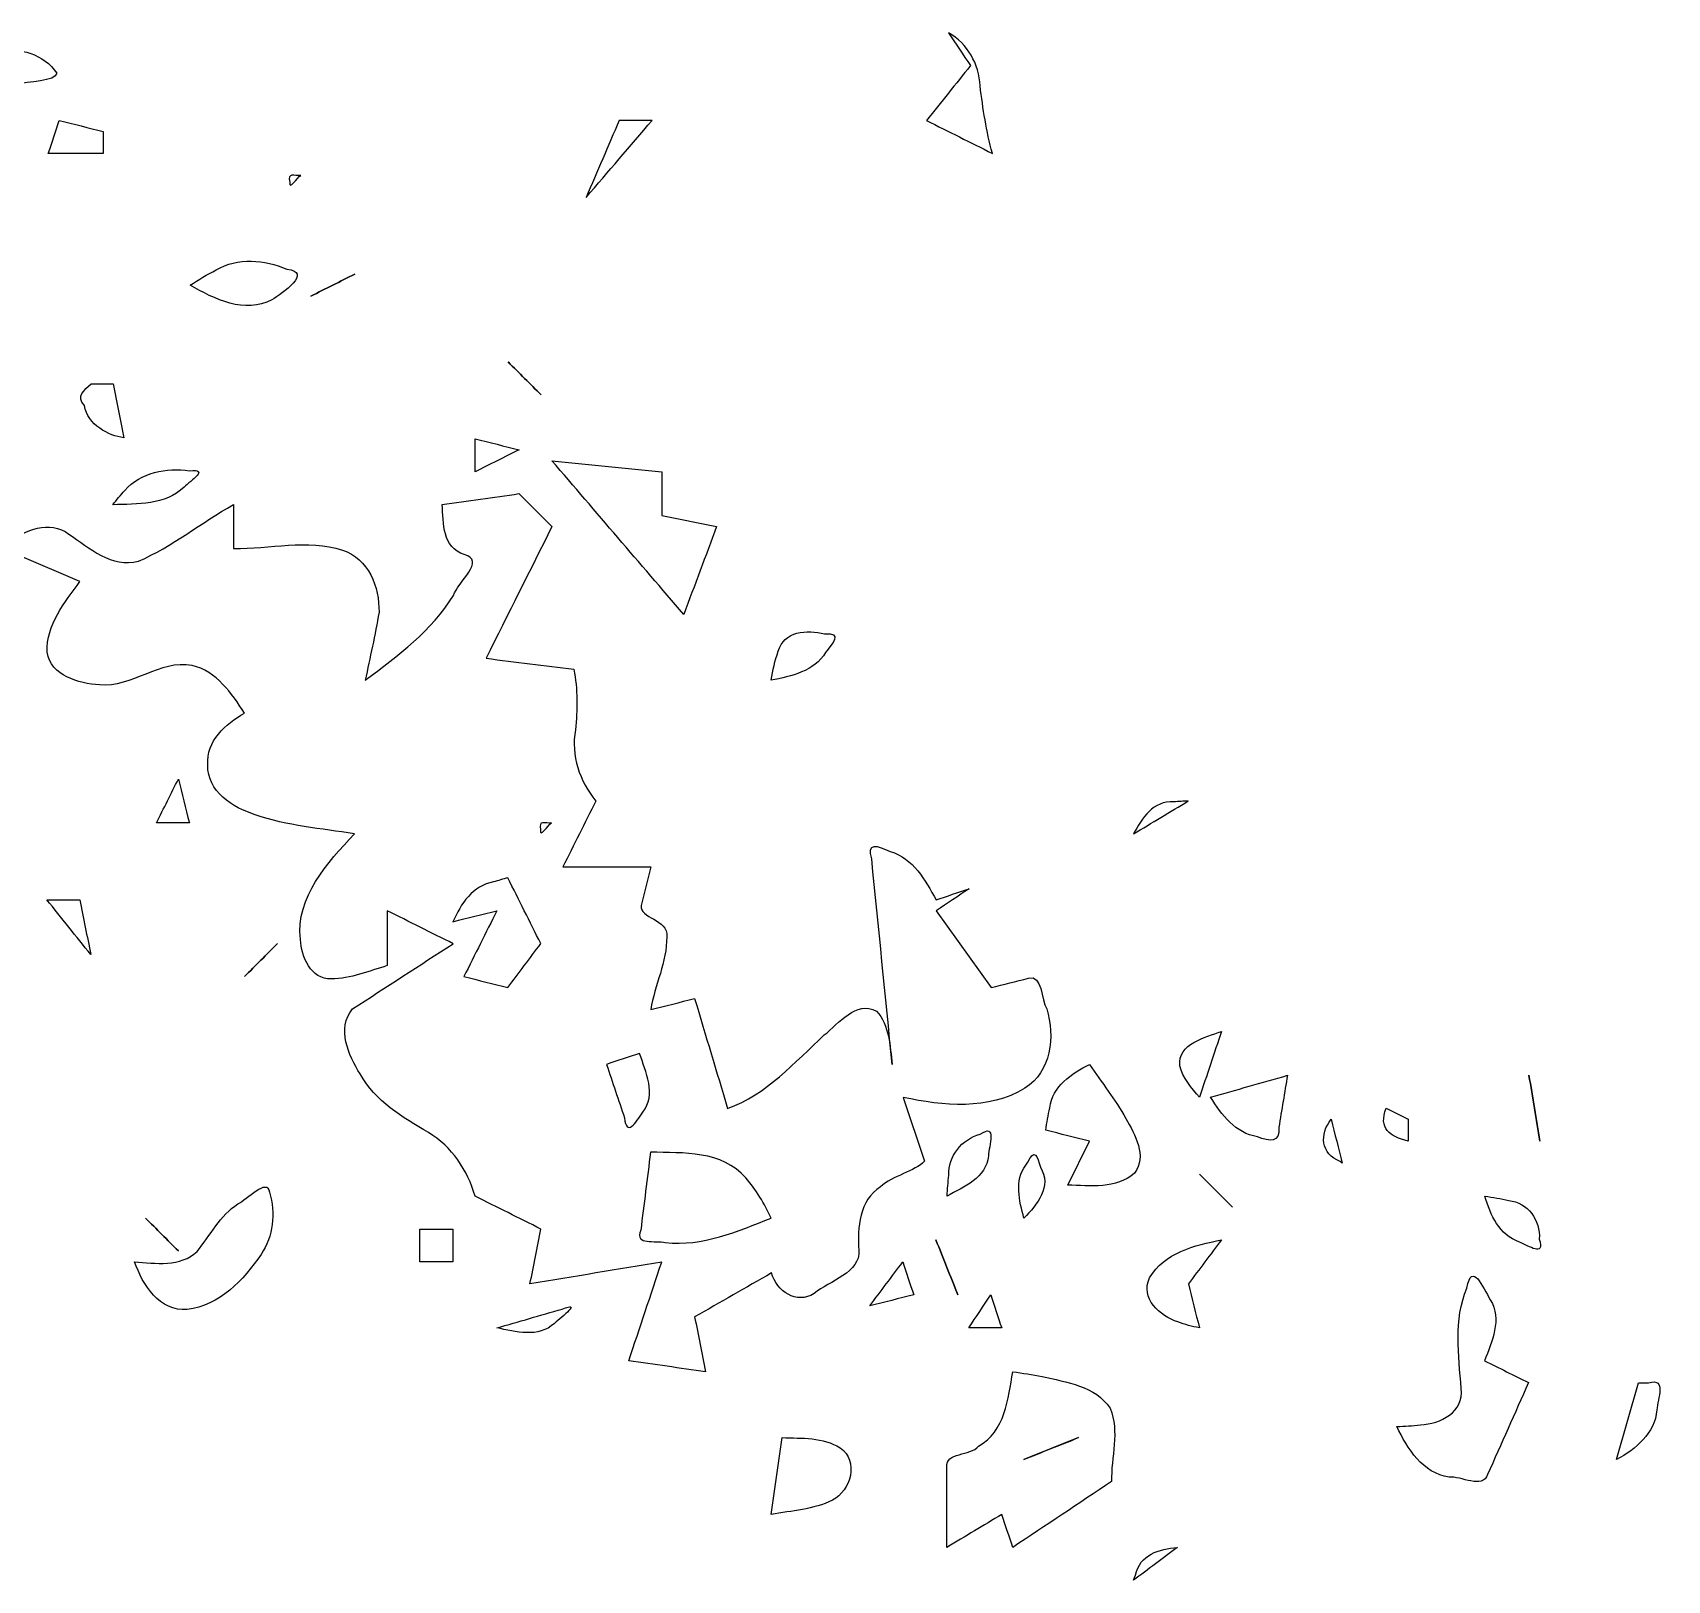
# Model space of a CAD drawing. Header units: centimetres. Extents: x -9.3 to 9.3, y -6.9 to 7.
# Drawn here: x 3.706 to 7.221, y 1.982 to 5.309 of the extents above; entities that cross this region are included whole.
import ezdxf

# ---------------------------------------------------------------- set-up
doc = ezdxf.new("R2010")
doc.units = ezdxf.units.CM
doc.header["$MEASUREMENT"] = 0
doc.layers.add('Layer 1', color=7, linetype='Continuous')

msp = doc.modelspace()

# ---------------------------------------------------------------- linework, layer by layer
at = {"layer": 'Layer 1'}
for points, knots in [([(5.76964, 5.0498), (5.72244, 5.0734), (5.67524, 5.097), (5.62803, 5.1206), (5.62803, 5.1206), (5.6595, 5.15994), (5.69097, 5.19927), (5.72244, 5.23861), (5.72244, 5.23861), (5.70671, 5.26221), (5.69097, 5.28581), (5.67524, 5.30941), (5.67524, 5.30941), (5.7165, 5.28604), (5.74083, 5.24191), (5.74323, 5.19516), (5.74323, 5.19516), (5.74928, 5.14625), (5.75663, 5.09741), (5.76965, 5.04979), (5.76965, 5.04979), (5.76965, 5.04979), (5.76964, 5.0498), (5.76964, 5.0498)], [0, 0, 0, 0, 0.1428571, 0.1428571, 0.1428571, 0.1428571, 0.2857143, 0.2857143, 0.2857143, 0.2857143, 0.4285714, 0.4285714, 0.4285714, 0.4285714, 0.5714286, 0.5714286, 0.5714286, 0.5714286, 0.7142857, 0.7142857, 0.7142857, 0.7142857, 1, 1, 1, 1]), ([(3.55108, 5.26221), (3.57519, 5.22132), (3.6201, 5.18928), (3.66944, 5.1981), (3.66944, 5.1981), (3.69574, 5.20519), (3.75612, 5.20402), (3.75797, 5.2224), (3.75797, 5.2224), (3.7306, 5.26394), (3.67844, 5.2779), (3.63144, 5.26963), (3.63144, 5.26963), (3.60467, 5.26696), (3.57799, 5.26322), (3.55108, 5.26221)], [0, 0, 0, 0, 0.2, 0.2, 0.2, 0.2, 0.4, 0.4, 0.4, 0.4, 0.6, 0.6, 0.6, 0.6, 1, 1, 1, 1]), ([(3.76345, 5.1206), (3.75558, 5.097), (3.74772, 5.0734), (3.73985, 5.0498), (3.73985, 5.0498), (3.73985, 5.0498), (3.85786, 5.0498), (3.85786, 5.0498), (3.85786, 5.0498), (3.85786, 5.0498), (3.85786, 5.097), (3.85786, 5.097), (3.85786, 5.097), (3.82639, 5.10487), (3.79492, 5.11273), (3.76346, 5.1206), (3.76346, 5.1206), (3.76346, 5.1206), (3.76345, 5.1206), (3.76345, 5.1206)], [0, 0, 0, 0, 0.1666667, 0.1666667, 0.1666667, 0.1666667, 0.3333333, 0.3333333, 0.3333333, 0.3333333, 0.5, 0.5, 0.5, 0.5, 0.6666667, 0.6666667, 0.6666667, 0.6666667, 1, 1, 1, 1]), ([(5.03793, 5.1206), (4.99073, 5.06553), (4.94352, 5.01046), (4.89632, 4.95539), (4.89632, 4.95539), (4.91992, 5.01046), (4.94352, 5.06553), (4.96712, 5.1206), (4.96712, 5.1206), (4.96712, 5.1206), (5.03792, 5.1206), (5.03792, 5.1206), (5.03792, 5.1206), (5.03792, 5.1206), (5.03793, 5.1206), (5.03793, 5.1206)], [0, 0, 0, 0, 0.2, 0.2, 0.2, 0.2, 0.4, 0.4, 0.4, 0.4, 0.6, 0.6, 0.6, 0.6, 1, 1, 1, 1]), ([(4.28261, 5.00259), (4.27503, 4.99851), (4.25643, 4.96783), (4.25901, 4.98829), (4.25901, 4.98829), (4.25387, 5.01025), (4.26866, 5.00057), (4.28261, 5.00259)], [0, 0, 0, 0, 0.3333333, 0.3333333, 0.3333333, 0.3333333, 1, 1, 1, 1]), ([(4.04495, 4.7667), (4.09672, 4.73661), (4.16213, 4.70396), (4.22072, 4.73518), (4.22072, 4.73518), (4.24263, 4.74927), (4.30971, 4.7941), (4.2528, 4.80123), (4.2528, 4.80123), (4.20453, 4.82166), (4.14732, 4.82673), (4.10059, 4.79924), (4.10059, 4.79924), (4.08136, 4.78962), (4.06306, 4.77827), (4.04495, 4.76671), (4.04495, 4.76671), (4.04495, 4.76671), (4.04495, 4.7667), (4.04495, 4.7667)], [0, 0, 0, 0, 0.1666667, 0.1666667, 0.1666667, 0.1666667, 0.3333333, 0.3333333, 0.3333333, 0.3333333, 0.5, 0.5, 0.5, 0.5, 0.6666667, 0.6666667, 0.6666667, 0.6666667, 1, 1, 1, 1]), ([(4.30437, 4.74309), (4.33584, 4.75882), (4.36731, 4.77456), (4.39878, 4.79029), (4.39878, 4.79029), (4.36731, 4.77456), (4.33584, 4.75882), (4.30437, 4.74309)], [0, 0, 0, 0, 0.3333333, 0.3333333, 0.3333333, 0.3333333, 1, 1, 1, 1]), ([(4.72858, 4.60146), (4.75218, 4.57786), (4.77578, 4.55426), (4.79938, 4.53066), (4.79938, 4.53066), (4.77578, 4.55426), (4.75218, 4.57786), (4.72858, 4.60146)], [0, 0, 0, 0, 0.3333333, 0.3333333, 0.3333333, 0.3333333, 1, 1, 1, 1]), ([(3.83174, 4.55425), (3.81727, 4.54068), (3.79874, 4.52795), (3.81734, 4.50758), (3.81734, 4.50758), (3.82403, 4.46654), (3.87046, 4.44207), (3.90208, 4.43852), (3.90208, 4.43852), (3.89436, 4.4771), (3.88665, 4.51567), (3.87893, 4.55425), (3.87893, 4.55425), (3.87893, 4.55425), (3.83174, 4.55425), (3.83174, 4.55425)], [0, 0, 0, 0, 0.2, 0.2, 0.2, 0.2, 0.4, 0.4, 0.4, 0.4, 0.6, 0.6, 0.6, 0.6, 1, 1, 1, 1]), ([(4.65757, 4.43617), (4.65757, 4.43617), (4.65757, 4.36537), (4.65757, 4.36537), (4.65757, 4.36537), (4.68904, 4.3811), (4.72051, 4.39684), (4.75198, 4.41257), (4.75198, 4.41257), (4.72051, 4.42044), (4.68904, 4.4283), (4.65757, 4.43617)], [0, 0, 0, 0, 0.25, 0.25, 0.25, 0.25, 0.5, 0.5, 0.5, 0.5, 1, 1, 1, 1]), ([(3.87873, 4.29456), (3.93123, 4.29605), (3.99072, 4.29316), (4.03166, 4.33249), (4.03166, 4.33249), (4.0465, 4.34642), (4.08777, 4.3728), (4.04324, 4.36759), (4.04324, 4.36759), (3.99368, 4.37385), (3.93848, 4.36474), (3.9044, 4.32491), (3.9044, 4.32491), (3.89513, 4.31542), (3.8867, 4.30515), (3.87872, 4.29456), (3.87872, 4.29456), (3.87872, 4.29456), (3.87873, 4.29456), (3.87873, 4.29456)], [0, 0, 0, 0, 0.1666667, 0.1666667, 0.1666667, 0.1666667, 0.3333333, 0.3333333, 0.3333333, 0.3333333, 0.5, 0.5, 0.5, 0.5, 0.6666667, 0.6666667, 0.6666667, 0.6666667, 1, 1, 1, 1]), ([(4.82276, 4.38897), (4.91716, 4.27883), (5.01157, 4.16869), (5.10598, 4.05855), (5.10598, 4.05855), (5.12958, 4.12149), (5.15318, 4.18442), (5.17678, 4.24736), (5.17678, 4.24736), (5.17678, 4.24736), (5.05877, 4.27096), (5.05877, 4.27096), (5.05877, 4.27096), (5.05877, 4.27096), (5.05877, 4.36537), (5.05877, 4.36537), (5.05877, 4.36537), (5.05877, 4.36537), (4.82276, 4.38897), (4.82276, 4.38897)], [0, 0, 0, 0, 0.1666667, 0.1666667, 0.1666667, 0.1666667, 0.3333333, 0.3333333, 0.3333333, 0.3333333, 0.5, 0.5, 0.5, 0.5, 0.6666667, 0.6666667, 0.6666667, 0.6666667, 1, 1, 1, 1]), ([(4.5866, 4.29467), (4.58922, 4.2549), (4.58711, 4.20227), (4.6339, 4.18723), (4.6339, 4.18723), (4.68196, 4.17539), (4.62005, 4.12809), (4.61074, 4.09948), (4.61074, 4.09948), (4.56447, 4.02316), (4.49131, 3.96997), (4.42139, 3.91705), (4.42139, 3.91705), (4.43084, 3.96586), (4.4431, 4.01441), (4.45081, 4.06338), (4.45081, 4.06338), (4.452, 4.11729), (4.42827, 4.1792), (4.37261, 4.19667), (4.37261, 4.19667), (4.29645, 4.22157), (4.21612, 4.19879), (4.13818, 4.20027), (4.13818, 4.20027), (4.13818, 4.20027), (4.13818, 4.29468), (4.13818, 4.29468), (4.13818, 4.29468), (4.06868, 4.25648), (4.00686, 4.20429), (3.93358, 4.17311), (3.93358, 4.17311), (3.87589, 4.15751), (3.8279, 4.20182), (3.78384, 4.23152), (3.78384, 4.23152), (3.74279, 4.26137), (3.68913, 4.2425), (3.65526, 4.21124), (3.65526, 4.21124), (3.6267, 4.19682), (3.66717, 4.19293), (3.67887, 4.18471), (3.67887, 4.18471), (3.67887, 4.18471), (3.80775, 4.12948), (3.80775, 4.12948), (3.80775, 4.12948), (3.77503, 4.08473), (3.73499, 4.03632), (3.73737, 3.97776), (3.73737, 3.97776), (3.74521, 3.92591), (3.80526, 3.91062), (3.84955, 3.9069), (3.84955, 3.9069), (3.91998, 3.90107), (3.97864, 3.96148), (4.04916, 3.94905), (4.04916, 3.94905), (4.10129, 3.93623), (4.13419, 3.88891), (4.16177, 3.84626), (4.16177, 3.84626), (4.12086, 3.8233), (4.07871, 3.78634), (4.08274, 3.73497), (4.08274, 3.73497), (4.08122, 3.67793), (4.13661, 3.64332), (4.18463, 3.62786), (4.18463, 3.62786), (4.25339, 3.60396), (4.32644, 3.5985), (4.39778, 3.58664), (4.39778, 3.58664), (4.34011, 3.52445), (4.27182, 3.45145), (4.28169, 3.35968), (4.28169, 3.35968), (4.28453, 3.32205), (4.30359, 3.27388), (4.34818, 3.27476), (4.34818, 3.27476), (4.3899, 3.27559), (4.42909, 3.29182), (4.46859, 3.30342), (4.46859, 3.30342), (4.46859, 3.30342), (4.46859, 3.42143), (4.46859, 3.42143), (4.46859, 3.42143), (4.51579, 3.39783), (4.56299, 3.37423), (4.6102, 3.35063), (4.6102, 3.35063), (4.53805, 3.3039), (4.46591, 3.25717), (4.39377, 3.21044), (4.39377, 3.21044), (4.35924, 3.16786), (4.38536, 3.1108), (4.41029, 3.07048), (4.41029, 3.07048), (4.44266, 3.01174), (4.50132, 2.97693), (4.55742, 2.94438), (4.55742, 2.94438), (4.60767, 2.91458), (4.64149, 2.86325), (4.6574, 2.80779), (4.6574, 2.80779), (4.7046, 2.78419), (4.75181, 2.76059), (4.79901, 2.73699), (4.79901, 2.73699), (4.79114, 2.69765), (4.78328, 2.65832), (4.77541, 2.61898), (4.77541, 2.61898), (4.86982, 2.63471), (4.96422, 2.65045), (5.05863, 2.66618), (5.05863, 2.66618), (5.03503, 2.59538), (5.01143, 2.52457), (4.98783, 2.45377), (4.98783, 2.45377), (5.0429, 2.4459), (5.09797, 2.43804), (5.15304, 2.43017), (5.15304, 2.43017), (5.14517, 2.46951), (5.13731, 2.50884), (5.12944, 2.54818), (5.12944, 2.54818), (5.18451, 2.57965), (5.23958, 2.61112), (5.29465, 2.64259), (5.29465, 2.64259), (5.30553, 2.6039), (5.3488, 2.57379), (5.38656, 2.59854), (5.38656, 2.59854), (5.41927, 2.62554), (5.48656, 2.64366), (5.48221, 2.69132), (5.48221, 2.69132), (5.47971, 2.74025), (5.48351, 2.79877), (5.52895, 2.82819), (5.52895, 2.82819), (5.55544, 2.85203), (5.6031, 2.86103), (5.62361, 2.88301), (5.62361, 2.88301), (5.62361, 2.88301), (5.57788, 3.02021), (5.57788, 3.02021), (5.57788, 3.02021), (5.66368, 3.00184), (5.76126, 2.99189), (5.83933, 3.03983), (5.83933, 3.03983), (5.89617, 3.07525), (5.90461, 3.15113), (5.88648, 3.21042), (5.88648, 3.21042), (5.87496, 3.23008), (5.87687, 3.28499), (5.84757, 3.27645), (5.84757, 3.27645), (5.82061, 3.26971), (5.79365, 3.26297), (5.7667, 3.25623), (5.7667, 3.25623), (5.7667, 3.25623), (5.64869, 3.42144), (5.64869, 3.42144), (5.64869, 3.42144), (5.67229, 3.43717), (5.69589, 3.45291), (5.71949, 3.46864), (5.71949, 3.46864), (5.69589, 3.46077), (5.67229, 3.45291), (5.64869, 3.44504), (5.64869, 3.44504), (5.62532, 3.48693), (5.59966, 3.53468), (5.5498, 3.54864), (5.5498, 3.54864), (5.52248, 3.56222), (5.49813, 3.5694), (5.51008, 3.53298), (5.51008, 3.53298), (5.52481, 3.38566), (5.53954, 3.23834), (5.55428, 3.09102), (5.55428, 3.09102), (5.54924, 3.13011), (5.54872, 3.1754), (5.5203, 3.20582), (5.5203, 3.20582), (5.47693, 3.22951), (5.43899, 3.17848), (5.4082, 3.1544), (5.4082, 3.1544), (5.34432, 3.09566), (5.2845, 3.02602), (5.20024, 2.99661), (5.20024, 2.99661), (5.17664, 3.07528), (5.15304, 3.15395), (5.12944, 3.23262), (5.12944, 3.23262), (5.09797, 3.22475), (5.0665, 3.21689), (5.03504, 3.20902), (5.03504, 3.20902), (5.04344, 3.26181), (5.07036, 3.31156), (5.06935, 3.36553), (5.06935, 3.36553), (5.07337, 3.40412), (5.01022, 3.40493), (5.01426, 3.4327), (5.01426, 3.4327), (5.01426, 3.4327), (5.03504, 3.51583), (5.03504, 3.51583), (5.03504, 3.51583), (5.03504, 3.51583), (4.84621, 3.51583), (4.84621, 3.51583), (4.84621, 3.51583), (4.86981, 3.56303), (4.89341, 3.61024), (4.91701, 3.65744), (4.91701, 3.65744), (4.88206, 3.69991), (4.86335, 3.7555), (4.873, 3.81045), (4.873, 3.81045), (4.8777, 3.85374), (4.87796, 3.89775), (4.86981, 3.94066), (4.86981, 3.94066), (4.80687, 3.94853), (4.74394, 3.95639), (4.681, 3.96426), (4.681, 3.96426), (4.7282, 4.05867), (4.77541, 4.15307), (4.82261, 4.24748), (4.82261, 4.24748), (4.82261, 4.24748), (4.75181, 4.31828), (4.75181, 4.31828), (4.75181, 4.31828), (4.69674, 4.31041), (4.64167, 4.30255), (4.5866, 4.29468), (4.5866, 4.29468), (4.5866, 4.29468), (4.5866, 4.29467), (4.5866, 4.29467)], [0, 0, 0, 0, 0.0147059, 0.0147059, 0.0147059, 0.0147059, 0.0294118, 0.0294118, 0.0294118, 0.0294118, 0.0441176, 0.0441176, 0.0441176, 0.0441176, 0.0588235, 0.0588235, 0.0588235, 0.0588235, 0.0735294, 0.0735294, 0.0735294, 0.0735294, 0.0882353, 0.0882353, 0.0882353, 0.0882353, 0.1029412, 0.1029412, 0.1029412, 0.1029412, 0.1176471, 0.1176471, 0.1176471, 0.1176471, 0.1323529, 0.1323529, 0.1323529, 0.1323529, 0.1470588, 0.1470588, 0.1470588, 0.1470588, 0.1617647, 0.1617647, 0.1617647, 0.1617647, 0.1764706, 0.1764706, 0.1764706, 0.1764706, 0.1911765, 0.1911765, 0.1911765, 0.1911765, 0.2058824, 0.2058824, 0.2058824, 0.2058824, 0.2205882, 0.2205882, 0.2205882, 0.2205882, 0.2352941, 0.2352941, 0.2352941, 0.2352941, 0.25, 0.25, 0.25, 0.25, 0.2647059, 0.2647059, 0.2647059, 0.2647059, 0.2794118, 0.2794118, 0.2794118, 0.2794118, 0.2941176, 0.2941176, 0.2941176, 0.2941176, 0.3088235, 0.3088235, 0.3088235, 0.3088235, 0.3235294, 0.3235294, 0.3235294, 0.3235294, 0.3382353, 0.3382353, 0.3382353, 0.3382353, 0.3529412, 0.3529412, 0.3529412, 0.3529412, 0.3676471, 0.3676471, 0.3676471, 0.3676471, 0.3823529, 0.3823529, 0.3823529, 0.3823529, 0.3970588, 0.3970588, 0.3970588, 0.3970588, 0.4117647, 0.4117647, 0.4117647, 0.4117647, 0.4264706, 0.4264706, 0.4264706, 0.4264706, 0.4411765, 0.4411765, 0.4411765, 0.4411765, 0.4558824, 0.4558824, 0.4558824, 0.4558824, 0.4705882, 0.4705882, 0.4705882, 0.4705882, 0.4852941, 0.4852941, 0.4852941, 0.4852941, 0.5, 0.5, 0.5, 0.5, 0.5147059, 0.5147059, 0.5147059, 0.5147059, 0.5294118, 0.5294118, 0.5294118, 0.5294118, 0.5441176, 0.5441176, 0.5441176, 0.5441176, 0.5588235, 0.5588235, 0.5588235, 0.5588235, 0.5735294, 0.5735294, 0.5735294, 0.5735294, 0.5882353, 0.5882353, 0.5882353, 0.5882353, 0.6029412, 0.6029412, 0.6029412, 0.6029412, 0.6176471, 0.6176471, 0.6176471, 0.6176471, 0.6323529, 0.6323529, 0.6323529, 0.6323529, 0.6470588, 0.6470588, 0.6470588, 0.6470588, 0.6617647, 0.6617647, 0.6617647, 0.6617647, 0.6764706, 0.6764706, 0.6764706, 0.6764706, 0.6911765, 0.6911765, 0.6911765, 0.6911765, 0.7058824, 0.7058824, 0.7058824, 0.7058824, 0.7205882, 0.7205882, 0.7205882, 0.7205882, 0.7352941, 0.7352941, 0.7352941, 0.7352941, 0.75, 0.75, 0.75, 0.75, 0.7647059, 0.7647059, 0.7647059, 0.7647059, 0.7794118, 0.7794118, 0.7794118, 0.7794118, 0.7941176, 0.7941176, 0.7941176, 0.7941176, 0.8088235, 0.8088235, 0.8088235, 0.8088235, 0.8235294, 0.8235294, 0.8235294, 0.8235294, 0.8382353, 0.8382353, 0.8382353, 0.8382353, 0.8529412, 0.8529412, 0.8529412, 0.8529412, 0.8676471, 0.8676471, 0.8676471, 0.8676471, 0.8823529, 0.8823529, 0.8823529, 0.8823529, 0.8970588, 0.8970588, 0.8970588, 0.8970588, 0.9117647, 0.9117647, 0.9117647, 0.9117647, 0.9264706, 0.9264706, 0.9264706, 0.9264706, 0.9411765, 0.9411765, 0.9411765, 0.9411765, 0.9558824, 0.9558824, 0.9558824, 0.9558824, 0.9705882, 0.9705882, 0.9705882, 0.9705882, 1, 1, 1, 1]), ([(5.2939, 3.91704), (5.3373, 3.92581), (5.38639, 3.93575), (5.41115, 3.97689), (5.41115, 3.97689), (5.42561, 3.99566), (5.44886, 4.01982), (5.40836, 4.01669), (5.40836, 4.01669), (5.37191, 4.02646), (5.32051, 4.02311), (5.30922, 3.97928), (5.30922, 3.97928), (5.30166, 3.95923), (5.29774, 3.93805), (5.2939, 3.91704)], [0, 0, 0, 0, 0.2, 0.2, 0.2, 0.2, 0.4, 0.4, 0.4, 0.4, 0.6, 0.6, 0.6, 0.6, 1, 1, 1, 1]), ([(3.9723, 3.6103), (3.9723, 3.6103), (4.0431, 3.6103), (4.0431, 3.6103), (4.0431, 3.6103), (4.03523, 3.64177), (4.02737, 3.67324), (4.0195, 3.70471), (4.0195, 3.70471), (4.00377, 3.67324), (3.98803, 3.64177), (3.9723, 3.6103)], [0, 0, 0, 0, 0.25, 0.25, 0.25, 0.25, 0.5, 0.5, 0.5, 0.5, 1, 1, 1, 1]), ([(6.19086, 3.6575), (6.15152, 3.6339), (6.11219, 3.6103), (6.07285, 3.5867), (6.07285, 3.5867), (6.09126, 3.62001), (6.11557, 3.6592), (6.15952, 3.65543), (6.15952, 3.65543), (6.16995, 3.6563), (6.18041, 3.65687), (6.19086, 3.65751), (6.19086, 3.65751), (6.19086, 3.65751), (6.19086, 3.6575), (6.19086, 3.6575)], [0, 0, 0, 0, 0.2, 0.2, 0.2, 0.2, 0.4, 0.4, 0.4, 0.4, 0.6, 0.6, 0.6, 0.6, 1, 1, 1, 1]), ([(4.82174, 3.6103), (4.81416, 3.60622), (4.79556, 3.57554), (4.79814, 3.596), (4.79814, 3.596), (4.793, 3.61796), (4.80779, 3.60828), (4.82174, 3.6103)], [0, 0, 0, 0, 0.3333333, 0.3333333, 0.3333333, 0.3333333, 1, 1, 1, 1]), ([(4.72782, 3.49236), (4.75142, 3.44516), (4.77502, 3.39795), (4.79862, 3.35075), (4.79862, 3.35075), (4.77502, 3.31928), (4.75142, 3.28781), (4.72782, 3.25634), (4.72782, 3.25634), (4.69635, 3.26421), (4.66488, 3.27207), (4.63342, 3.27994), (4.63342, 3.27994), (4.65702, 3.32714), (4.68062, 3.37435), (4.70422, 3.42155), (4.70422, 3.42155), (4.67275, 3.41368), (4.64128, 3.40582), (4.60981, 3.39795), (4.60981, 3.39795), (4.62679, 3.43625), (4.65219, 3.47575), (4.69693, 3.48337), (4.69693, 3.48337), (4.70717, 3.48654), (4.7175, 3.48943), (4.72782, 3.49236)], [0, 0, 0, 0, 0.125, 0.125, 0.125, 0.125, 0.25, 0.25, 0.25, 0.25, 0.375, 0.375, 0.375, 0.375, 0.5, 0.5, 0.5, 0.5, 0.625, 0.625, 0.625, 0.625, 0.75, 0.75, 0.75, 0.75, 1, 1, 1, 1]), ([(3.7367, 3.44516), (3.76817, 3.40582), (3.79964, 3.36649), (3.83111, 3.32715), (3.83111, 3.32715), (3.82324, 3.36649), (3.81538, 3.40582), (3.80751, 3.44516), (3.80751, 3.44516), (3.80751, 3.44516), (3.73671, 3.44516), (3.73671, 3.44516), (3.73671, 3.44516), (3.73671, 3.44516), (3.7367, 3.44516), (3.7367, 3.44516)], [0, 0, 0, 0, 0.2, 0.2, 0.2, 0.2, 0.4, 0.4, 0.4, 0.4, 0.6, 0.6, 0.6, 0.6, 1, 1, 1, 1]), ([(4.16163, 3.28002), (4.18523, 3.30362), (4.20883, 3.32722), (4.23243, 3.35082), (4.23243, 3.35082), (4.20883, 3.32722), (4.18523, 3.30362), (4.16163, 3.28002)], [0, 0, 0, 0, 0.3333333, 0.3333333, 0.3333333, 0.3333333, 1, 1, 1, 1]), ([(6.21494, 3.02037), (6.23067, 3.06757), (6.24641, 3.11478), (6.26214, 3.16198), (6.26214, 3.16198), (6.22743, 3.14852), (6.16788, 3.13667), (6.17245, 3.08829), (6.17245, 3.08829), (6.17865, 3.06174), (6.19766, 3.04056), (6.21494, 3.02037)], [0, 0, 0, 0, 0.25, 0.25, 0.25, 0.25, 0.5, 0.5, 0.5, 0.5, 1, 1, 1, 1]), ([(5.01101, 3.11478), (5.02397, 3.07483), (5.04852, 3.02684), (5.01788, 2.98838), (5.01788, 2.98838), (5.0032, 2.96568), (4.98319, 2.93451), (4.97859, 2.97604), (4.97859, 2.97604), (4.9658, 3.01442), (4.953, 3.0528), (4.94021, 3.09118), (4.94021, 3.09118), (4.96381, 3.09905), (4.98741, 3.10691), (5.01101, 3.11478)], [0, 0, 0, 0, 0.2, 0.2, 0.2, 0.2, 0.4, 0.4, 0.4, 0.4, 0.6, 0.6, 0.6, 0.6, 1, 1, 1, 1]), ([(5.88428, 2.94957), (5.91575, 2.9417), (5.94722, 2.93384), (5.97869, 2.92597), (5.97869, 2.92597), (5.97869, 2.92597), (5.93149, 2.83156), (5.93149, 2.83156), (5.93149, 2.83156), (5.9795, 2.82998), (6.03625, 2.82297), (6.0751, 2.85697), (6.0751, 2.85697), (6.10341, 2.89384), (6.07536, 2.94045), (6.05676, 2.97499), (6.05676, 2.97499), (6.0332, 3.01531), (6.0053, 3.05285), (5.9787, 3.09117), (5.9787, 3.09117), (5.94047, 3.07135), (5.89809, 3.04448), (5.89296, 2.99747), (5.89296, 2.99747), (5.88952, 2.98161), (5.88702, 2.96556), (5.8843, 2.94956), (5.8843, 2.94956), (5.8843, 2.94956), (5.88428, 2.94957), (5.88428, 2.94957)], [0, 0, 0, 0, 0.1111111, 0.1111111, 0.1111111, 0.1111111, 0.2222222, 0.2222222, 0.2222222, 0.2222222, 0.3333333, 0.3333333, 0.3333333, 0.3333333, 0.4444444, 0.4444444, 0.4444444, 0.4444444, 0.5555556, 0.5555556, 0.5555556, 0.5555556, 0.6666667, 0.6666667, 0.6666667, 0.6666667, 0.7777778, 0.7777778, 0.7777778, 0.7777778, 1, 1, 1, 1]), ([(6.23886, 3.02042), (6.26271, 2.98288), (6.29194, 2.94253), (6.33939, 2.93565), (6.33939, 2.93565), (6.36637, 2.92441), (6.38816, 2.92218), (6.38544, 2.95583), (6.38544, 2.95583), (6.39165, 2.9931), (6.39786, 3.03036), (6.40407, 3.06763), (6.40407, 3.06763), (6.349, 3.0519), (6.29393, 3.03616), (6.23886, 3.02043), (6.23886, 3.02043), (6.23886, 3.02043), (6.23886, 3.02042), (6.23886, 3.02042)], [0, 0, 0, 0, 0.1666667, 0.1666667, 0.1666667, 0.1666667, 0.3333333, 0.3333333, 0.3333333, 0.3333333, 0.5, 0.5, 0.5, 0.5, 0.6666667, 0.6666667, 0.6666667, 0.6666667, 1, 1, 1, 1]), ([(6.94688, 2.92601), (6.93901, 2.97321), (6.93115, 3.02042), (6.92328, 3.06762), (6.92328, 3.06762), (6.93115, 3.02042), (6.93901, 2.97321), (6.94688, 2.92601)], [0, 0, 0, 0, 0.3333333, 0.3333333, 0.3333333, 0.3333333, 1, 1, 1, 1]), ([(6.66363, 2.92601), (6.66363, 2.92601), (6.66363, 2.97321), (6.66363, 2.97321), (6.66363, 2.97321), (6.66363, 2.97321), (6.61643, 2.99681), (6.61643, 2.99681), (6.61643, 2.99681), (6.59897, 2.9534), (6.62404, 2.93608), (6.66363, 2.92601)], [0, 0, 0, 0, 0.25, 0.25, 0.25, 0.25, 0.5, 0.5, 0.5, 0.5, 1, 1, 1, 1]), ([(5.67205, 2.80799), (5.70844, 2.82735), (5.75607, 2.84735), (5.76113, 2.89432), (5.76113, 2.89432), (5.76215, 2.91557), (5.77971, 2.96631), (5.74343, 2.941), (5.74343, 2.941), (5.7034, 2.93019), (5.67501, 2.89439), (5.67591, 2.85262), (5.67591, 2.85262), (5.67436, 2.83777), (5.67333, 2.82287), (5.67205, 2.80799)], [0, 0, 0, 0, 0.2, 0.2, 0.2, 0.2, 0.4, 0.4, 0.4, 0.4, 0.6, 0.6, 0.6, 0.6, 1, 1, 1, 1]), ([(6.5217, 2.87879), (6.51383, 2.91026), (6.50597, 2.94173), (6.4981, 2.9732), (6.4981, 2.9732), (6.4723, 2.94126), (6.47609, 2.89864), (6.51711, 2.88218), (6.51711, 2.88218), (6.51711, 2.88218), (6.5217, 2.87879), (6.5217, 2.87879)], [0, 0, 0, 0, 0.25, 0.25, 0.25, 0.25, 0.5, 0.5, 0.5, 0.5, 1, 1, 1, 1]), ([(5.29416, 2.76078), (5.22148, 2.7322), (5.14655, 2.69876), (5.0664, 2.70822), (5.0664, 2.70822), (5.04578, 2.71354), (4.99985, 2.70079), (5.01354, 2.73435), (5.01354, 2.73435), (5.02054, 2.79037), (5.02754, 2.84638), (5.03455, 2.9024), (5.03455, 2.9024), (5.10499, 2.90061), (5.18837, 2.90584), (5.23923, 2.84723), (5.23923, 2.84723), (5.26236, 2.82184), (5.27901, 2.79137), (5.29417, 2.76079), (5.29417, 2.76079), (5.29417, 2.76079), (5.29416, 2.76078), (5.29416, 2.76078)], [0, 0, 0, 0, 0.1428571, 0.1428571, 0.1428571, 0.1428571, 0.2857143, 0.2857143, 0.2857143, 0.2857143, 0.4285714, 0.4285714, 0.4285714, 0.4285714, 0.5714286, 0.5714286, 0.5714286, 0.5714286, 0.7142857, 0.7142857, 0.7142857, 0.7142857, 1, 1, 1, 1]), ([(5.83724, 2.76078), (5.86601, 2.78924), (5.89815, 2.82871), (5.8729, 2.87031), (5.8729, 2.87031), (5.86657, 2.89378), (5.85897, 2.91178), (5.84614, 2.88082), (5.84614, 2.88082), (5.81764, 2.84871), (5.82513, 2.80536), (5.83573, 2.76777), (5.83573, 2.76777), (5.83573, 2.76777), (5.83725, 2.76078), (5.83725, 2.76078), (5.83725, 2.76078), (5.83725, 2.76078), (5.83724, 2.76078), (5.83724, 2.76078)], [0, 0, 0, 0, 0.1666667, 0.1666667, 0.1666667, 0.1666667, 0.3333333, 0.3333333, 0.3333333, 0.3333333, 0.5, 0.5, 0.5, 0.5, 0.6666667, 0.6666667, 0.6666667, 0.6666667, 1, 1, 1, 1]), ([(3.92531, 2.66636), (3.9424, 2.61702), (3.97933, 2.55966), (4.03851, 2.56388), (4.03851, 2.56388), (4.10755, 2.57231), (4.15986, 2.62782), (4.19726, 2.68244), (4.19726, 2.68244), (4.22392, 2.7216), (4.22855, 2.77121), (4.21545, 2.81609), (4.21545, 2.81609), (4.21138, 2.84938), (4.16647, 2.79973), (4.14747, 2.79163), (4.14747, 2.79163), (4.10929, 2.76559), (4.08787, 2.72396), (4.05977, 2.68886), (4.05977, 2.68886), (4.02444, 2.65467), (3.96964, 2.66369), (3.9253, 2.66635), (3.9253, 2.66635), (3.9253, 2.66635), (3.92531, 2.66636), (3.92531, 2.66636)], [0, 0, 0, 0, 0.125, 0.125, 0.125, 0.125, 0.25, 0.25, 0.25, 0.25, 0.375, 0.375, 0.375, 0.375, 0.5, 0.5, 0.5, 0.5, 0.625, 0.625, 0.625, 0.625, 0.75, 0.75, 0.75, 0.75, 1, 1, 1, 1]), ([(6.21483, 2.85519), (6.21483, 2.85519), (6.28563, 2.78439), (6.28563, 2.78439), (6.28563, 2.78439), (6.26203, 2.80799), (6.23843, 2.83159), (6.21483, 2.85519)], [0, 0, 0, 0, 0.3333333, 0.3333333, 0.3333333, 0.3333333, 1, 1, 1, 1]), ([(6.82838, 2.80802), (6.84048, 2.76771), (6.85933, 2.72362), (6.90282, 2.70921), (6.90282, 2.70921), (6.92307, 2.70159), (6.95771, 2.67498), (6.94547, 2.71534), (6.94547, 2.71534), (6.94779, 2.75552), (6.92145, 2.79434), (6.87981, 2.79837), (6.87981, 2.79837), (6.86283, 2.80237), (6.84558, 2.80508), (6.82839, 2.80801), (6.82839, 2.80801), (6.82839, 2.80801), (6.82838, 2.80802), (6.82838, 2.80802)], [0, 0, 0, 0, 0.1666667, 0.1666667, 0.1666667, 0.1666667, 0.3333333, 0.3333333, 0.3333333, 0.3333333, 0.5, 0.5, 0.5, 0.5, 0.6666667, 0.6666667, 0.6666667, 0.6666667, 1, 1, 1, 1]), ([(3.94868, 2.76077), (3.97228, 2.73717), (3.99588, 2.71357), (4.01948, 2.68997), (4.01948, 2.68997), (3.99588, 2.71357), (3.97228, 2.73717), (3.94868, 2.76077)], [0, 0, 0, 0, 0.3333333, 0.3333333, 0.3333333, 0.3333333, 1, 1, 1, 1]), ([(4.53895, 2.73717), (4.53895, 2.73717), (4.53895, 2.66637), (4.53895, 2.66637), (4.53895, 2.66637), (4.53895, 2.66637), (4.60976, 2.66636), (4.60976, 2.66636), (4.60976, 2.66636), (4.60976, 2.66636), (4.60976, 2.73716), (4.60976, 2.73716), (4.60976, 2.73716), (4.60976, 2.73716), (4.53895, 2.73717), (4.53895, 2.73717)], [0, 0, 0, 0, 0.2, 0.2, 0.2, 0.2, 0.4, 0.4, 0.4, 0.4, 0.6, 0.6, 0.6, 0.6, 1, 1, 1, 1]), ([(5.69542, 2.59556), (5.67969, 2.6349), (5.66395, 2.67423), (5.64822, 2.71357), (5.64822, 2.71357), (5.66395, 2.67423), (5.67969, 2.6349), (5.69542, 2.59556)], [0, 0, 0, 0, 0.3333333, 0.3333333, 0.3333333, 0.3333333, 1, 1, 1, 1]), ([(6.21468, 2.52475), (6.20681, 2.55622), (6.19895, 2.58769), (6.19108, 2.61916), (6.19108, 2.61916), (6.21468, 2.65063), (6.23828, 2.6821), (6.26188, 2.71357), (6.26188, 2.71357), (6.2053, 2.70253), (6.13804, 2.68618), (6.10771, 2.6319), (6.10771, 2.6319), (6.08675, 2.58855), (6.13002, 2.54956), (6.16814, 2.53733), (6.16814, 2.53733), (6.18317, 2.53155), (6.19884, 2.52756), (6.21468, 2.52476), (6.21468, 2.52476), (6.21468, 2.52476), (6.21468, 2.52475), (6.21468, 2.52475)], [0, 0, 0, 0, 0.1428571, 0.1428571, 0.1428571, 0.1428571, 0.2857143, 0.2857143, 0.2857143, 0.2857143, 0.4285714, 0.4285714, 0.4285714, 0.4285714, 0.5714286, 0.5714286, 0.5714286, 0.5714286, 0.7142857, 0.7142857, 0.7142857, 0.7142857, 1, 1, 1, 1]), ([(5.50609, 2.57199), (5.53756, 2.57986), (5.56903, 2.58772), (5.60049, 2.59559), (5.60049, 2.59559), (5.59262, 2.61919), (5.58476, 2.64279), (5.57689, 2.66639), (5.57689, 2.66639), (5.55329, 2.63492), (5.52969, 2.60345), (5.50609, 2.57198), (5.50609, 2.57198), (5.50609, 2.57198), (5.50609, 2.57199), (5.50609, 2.57199)], [0, 0, 0, 0, 0.2, 0.2, 0.2, 0.2, 0.4, 0.4, 0.4, 0.4, 0.6, 0.6, 0.6, 0.6, 1, 1, 1, 1]), ([(6.63899, 2.31238), (6.6623, 2.26494), (6.69435, 2.21185), (6.75167, 2.20369), (6.75167, 2.20369), (6.77677, 2.2063), (6.82406, 2.17734), (6.83441, 2.20925), (6.83441, 2.20925), (6.86368, 2.2751), (6.89294, 2.34094), (6.92221, 2.40679), (6.92221, 2.40679), (6.89074, 2.42252), (6.85927, 2.43826), (6.8278, 2.45399), (6.8278, 2.45399), (6.84303, 2.49485), (6.8664, 2.54307), (6.84019, 2.58479), (6.84019, 2.58479), (6.82423, 2.61175), (6.80054, 2.6692), (6.78988, 2.61029), (6.78988, 2.61029), (6.76092, 2.54132), (6.77223, 2.46615), (6.77756, 2.39413), (6.77756, 2.39413), (6.78439, 2.34368), (6.7328, 2.31785), (6.6901, 2.31621), (6.6901, 2.31621), (6.67315, 2.31396), (6.65607, 2.31292), (6.63899, 2.31239), (6.63899, 2.31239), (6.63899, 2.31239), (6.63899, 2.31238), (6.63899, 2.31238)], [0, 0, 0, 0, 0.0909091, 0.0909091, 0.0909091, 0.0909091, 0.1818182, 0.1818182, 0.1818182, 0.1818182, 0.2727273, 0.2727273, 0.2727273, 0.2727273, 0.3636364, 0.3636364, 0.3636364, 0.3636364, 0.4545455, 0.4545455, 0.4545455, 0.4545455, 0.5454545, 0.5454545, 0.5454545, 0.5454545, 0.6363636, 0.6363636, 0.6363636, 0.6363636, 0.7272727, 0.7272727, 0.7272727, 0.7272727, 0.8181818, 0.8181818, 0.8181818, 0.8181818, 1, 1, 1, 1]), ([(4.70399, 2.52465), (4.74452, 2.51628), (4.79346, 2.5023), (4.82789, 2.53424), (4.82789, 2.53424), (4.84529, 2.54904), (4.88863, 2.58286), (4.84461, 2.56483), (4.84461, 2.56483), (4.79774, 2.55144), (4.75087, 2.53805), (4.70399, 2.52465)], [0, 0, 0, 0, 0.25, 0.25, 0.25, 0.25, 0.5, 0.5, 0.5, 0.5, 1, 1, 1, 1]), ([(5.71884, 2.52467), (5.71884, 2.52467), (5.78964, 2.52467), (5.78964, 2.52467), (5.78964, 2.52467), (5.78177, 2.54827), (5.77391, 2.57187), (5.76604, 2.59547), (5.76604, 2.59547), (5.75031, 2.57187), (5.73457, 2.54827), (5.71884, 2.52467)], [0, 0, 0, 0, 0.25, 0.25, 0.25, 0.25, 0.5, 0.5, 0.5, 0.5, 1, 1, 1, 1]), ([(5.81348, 2.43025), (5.8035, 2.37243), (5.79696, 2.30207), (5.73983, 2.27031), (5.73983, 2.27031), (5.72282, 2.24815), (5.66756, 2.25829), (5.67187, 2.22516), (5.67187, 2.22516), (5.67187, 2.22516), (5.67187, 2.05262), (5.67187, 2.05262), (5.67187, 2.05262), (5.71121, 2.07622), (5.75054, 2.09982), (5.78988, 2.12342), (5.78988, 2.12342), (5.79775, 2.09982), (5.80561, 2.07622), (5.81348, 2.05262), (5.81348, 2.05262), (5.88428, 2.09982), (5.95509, 2.14702), (6.02589, 2.19423), (6.02589, 2.19423), (6.02396, 2.24654), (6.04406, 2.30162), (6.02262, 2.35171), (6.02262, 2.35171), (5.99138, 2.40016), (5.92825, 2.40784), (5.87654, 2.41994), (5.87654, 2.41994), (5.85562, 2.42393), (5.83457, 2.42726), (5.81348, 2.43025)], [0, 0, 0, 0, 0.1, 0.1, 0.1, 0.1, 0.2, 0.2, 0.2, 0.2, 0.3, 0.3, 0.3, 0.3, 0.4, 0.4, 0.4, 0.4, 0.5, 0.5, 0.5, 0.5, 0.6, 0.6, 0.6, 0.6, 0.7, 0.7, 0.7, 0.7, 0.8, 0.8, 0.8, 0.8, 1, 1, 1, 1]), ([(7.15877, 2.40665), (7.15877, 2.40665), (7.11157, 2.24144), (7.11157, 2.24144), (7.11157, 2.24144), (7.15284, 2.26379), (7.19414, 2.29794), (7.19826, 2.34814), (7.19826, 2.34814), (7.19955, 2.37295), (7.22072, 2.41759), (7.1804, 2.40665), (7.1804, 2.40665), (7.1804, 2.40665), (7.15877, 2.40665), (7.15877, 2.40665)], [0, 0, 0, 0, 0.2, 0.2, 0.2, 0.2, 0.4, 0.4, 0.4, 0.4, 0.6, 0.6, 0.6, 0.6, 1, 1, 1, 1]), ([(5.42566, 2.15411), (5.46561, 2.17429), (5.48292, 2.23825), (5.44236, 2.26653), (5.44236, 2.26653), (5.40555, 2.29013), (5.3597, 2.28689), (5.3178, 2.28864), (5.3178, 2.28864), (5.3178, 2.28864), (5.2942, 2.12343), (5.2942, 2.12343), (5.2942, 2.12343), (5.33814, 2.1317), (5.38516, 2.13356), (5.42566, 2.15411)], [0, 0, 0, 0, 0.2, 0.2, 0.2, 0.2, 0.4, 0.4, 0.4, 0.4, 0.6, 0.6, 0.6, 0.6, 1, 1, 1, 1]), ([(5.95505, 2.28864), (5.91571, 2.27291), (5.87638, 2.25717), (5.83704, 2.24144), (5.83704, 2.24144), (5.83704, 2.24144), (5.95505, 2.28864), (5.95505, 2.28864)], [0, 0, 0, 0, 0.3333333, 0.3333333, 0.3333333, 0.3333333, 1, 1, 1, 1]), ([(6.07295, 1.98182), (6.10442, 2.00542), (6.13589, 2.02902), (6.16735, 2.05262), (6.16735, 2.05262), (6.12879, 2.04923), (6.0858, 2.03737), (6.07766, 1.99301), (6.07766, 1.99301), (6.07766, 1.99301), (6.07538, 1.98761), (6.07538, 1.98761), (6.07538, 1.98761), (6.07538, 1.98761), (6.07296, 1.98182), (6.07296, 1.98182), (6.07296, 1.98182), (6.07296, 1.98182), (6.07295, 1.98182), (6.07295, 1.98182)], [0, 0, 0, 0, 0.1666667, 0.1666667, 0.1666667, 0.1666667, 0.3333333, 0.3333333, 0.3333333, 0.3333333, 0.5, 0.5, 0.5, 0.5, 0.6666667, 0.6666667, 0.6666667, 0.6666667, 1, 1, 1, 1])]:
    msp.add_open_spline(points, degree=3, knots=knots, dxfattribs=at)

doc.saveas('drawing.dxf')
